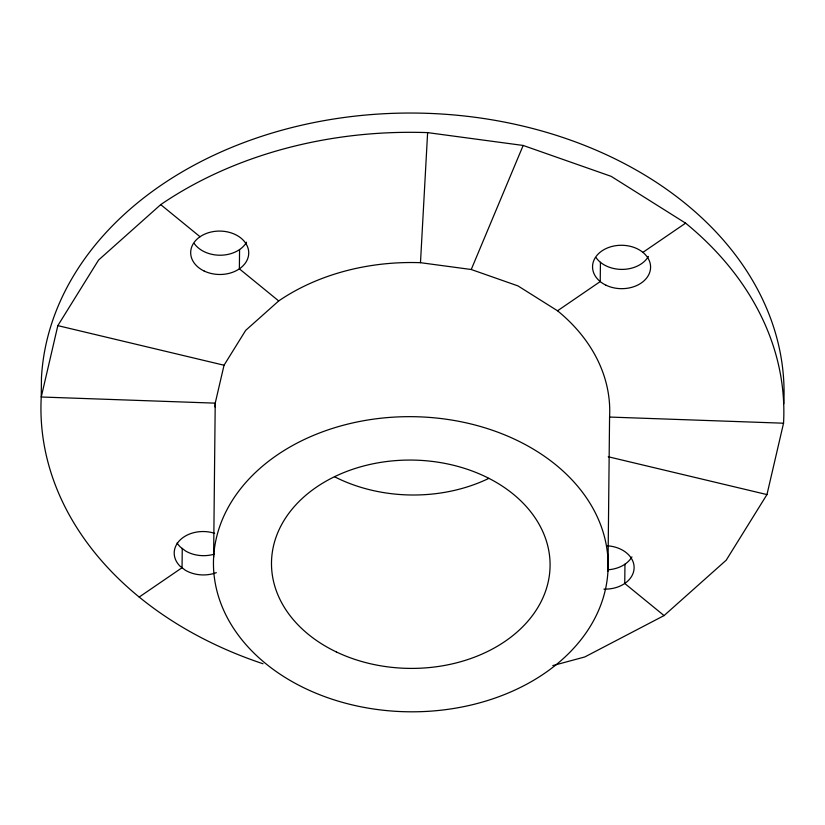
<?xml version="1.0" encoding="UTF-8"?>
<svg xmlns="http://www.w3.org/2000/svg" width="825" height="825" viewBox="0 0 825 825"><rect width="100%" height="100%" fill="white"/><g stroke="black" fill="none" stroke-linecap="round" stroke-linejoin="round"><path stroke-width="1.24" d="M182.253 548.46L182.057 567.724L139.188 597.053M213.613 557.277L215.222 403.147L224.039 365.228L245.685 330.371L278.695 300.939A197.34 147.572 0.6 0 1 420.482 262.69L471.24 269.507L517.987 285.914L557.535 310.788A197.34 147.572 0.6 0 1 609.572 417.058L607.953 571.199A197.34 147.572 0.6 0 1 305.198 688.421A197.34 147.572 0.6 0 1 319.203 433.094A197.34 147.572 0.6 0 1 607.953 571.199M239.57 249.573L239.374 268.837L278.695 300.939M600.435 262.309L600.229 281.573L557.535 310.788M624.958 564.207L624.752 583.471L664.073 615.574L726.217 560.185L766.961 494.577L783.544 423.204A371.467 277.788 0.6 0 0 685.606 223.152L611.16 176.344L523.163 145.458L427.618 132.619A371.467 277.788 0.6 0 0 160.72 204.631L98.587 260.019L57.832 325.627L41.25 397A371.467 277.788 0.6 0 0 263.02 663.754M420.482 262.69L427.618 132.619M471.24 269.507L523.163 145.458M642.912 252.357L685.606 223.152M664.073 615.574L584.791 656.958L552.802 665.589M609.572 417.058L783.544 423.204M57.832 325.627L224.039 365.228M608.262 456.761L766.961 494.577M160.72 204.631L200.042 236.734M783.75 403.93A371.467 277.788 0.6 0 0 427.824 113.345A371.467 277.788 0.6 0 0 41.456 377.737L41.25 397L215.222 403.147A197.34 147.572 0.6 0 0 215.078 406.972M631.94 556.875A29.019 21.697 0.6 0 1 607.901 569.776M214.232 554.163A29.019 21.697 0.6 0 1 185.501 550.956L180.211 546.882A29.019 21.697 0.6 0 1 177.097 542.963M648.419 256.42A29.019 21.697 0.6 0 1 622.865 269.393A29.019 21.697 0.6 0 1 596.073 257.658M488.864 478.356A139.301 104.167 0.6 0 1 334.568 476.767M246.551 242.241A29.019 21.697 0.6 0 1 220.997 255.214A29.019 21.697 0.6 0 1 194.205 243.468M607.53 545.81A29.019 21.697 0.6 0 1 634.054 568.91A29.019 21.697 0.6 0 1 603.9 589.102M216.336 572.663A29.019 21.697 0.6 0 1 185.305 570.219L180.005 566.146A29.019 21.697 0.6 0 1 180.397 539.725A29.019 21.697 0.6 0 1 214.634 533.332M606.045 285.233A29.019 21.697 0.6 0 0 650.564 267.991A29.019 21.697 0.6 0 0 608.107 247.686A29.019 21.697 0.6 0 0 606.045 285.233M204.177 271.043A29.019 21.697 0.6 0 0 248.707 253.811A29.019 21.697 0.6 0 0 206.24 233.496A29.019 21.697 0.6 0 0 204.177 271.043M336.249 651.894A139.301 104.167 0.6 0 0 549.966 569.147A139.301 104.167 0.6 0 0 346.139 471.663A139.301 104.167 0.6 0 0 336.249 651.894"/></g></svg>
